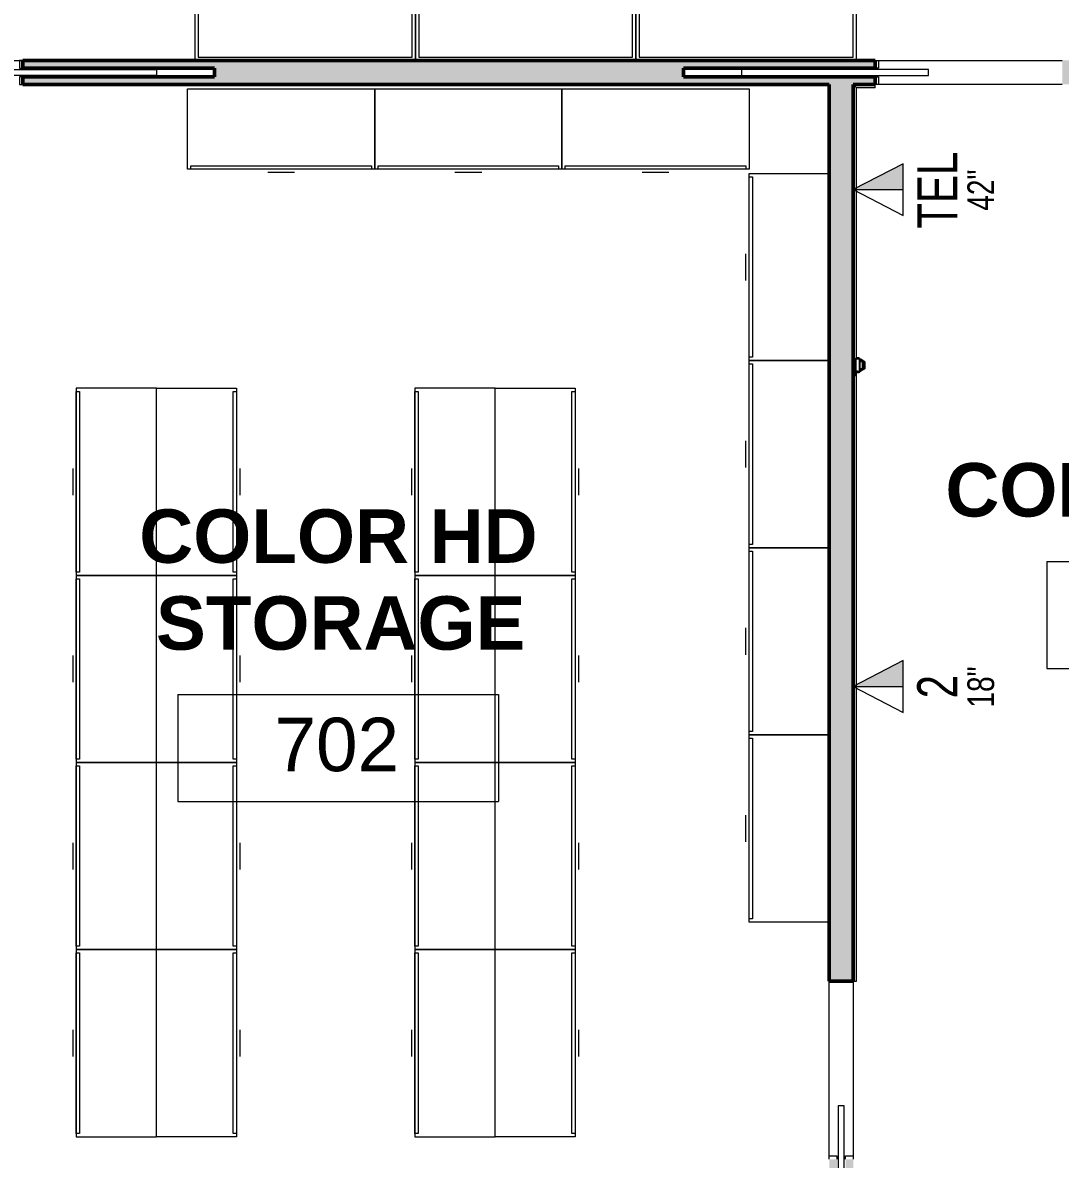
# Model space of a CAD drawing. Header units: inches. Extents: x -897 to 1409, y -1054 to 924.
# Drawn here: x 368.4 to 601.2, y 290.8 to 545.8 of the extents above; entities that cross this region are included whole.
import ezdxf

# ---------------------------------------------------------------- set-up
doc = ezdxf.new("R2010")
doc.units = ezdxf.units.IN
doc.header["$MEASUREMENT"] = 0
for name, color, linetype, lineweight in [('A-ANNO-NOTE', 131, 'Continuous', 9), ('A-AREA-IDEN', 2, 'Continuous', 9), ('A-DOOR', 31, 'Continuous', 13), ('A-DOOR-FRAM', 31, 'Continuous', 20), ('A-WALL-PATT', 111, 'Continuous', 13), ('I-FURN', 30, 'Continuous', 9), ('I-WALL', 2, 'Continuous', 13), ('Q-CASE', 31, 'Continuous', 9), ('Q-SPCQ', 91, 'Continuous', 13)]:
    doc.layers.add(name, color=color, linetype=linetype, lineweight=lineweight)
doc.styles.add('Arial', font='arial.ttf', dxfattribs={"width": 0.75, "height": 9})
doc.styles.add('Arial_1', font='arial.ttf', dxfattribs={"width": 0.75, "height": 6})
doc.styles.add('Arial_4', font='arial.ttf', dxfattribs={"height": 12})
doc.styles.add('Arial_B', font='arialbd.ttf', dxfattribs={"height": 12})

# ---------------------------------------------------------------- blocks, each defined once
blk = doc.blocks.new('Room Tag - Room Tag-84095-7TH FLOOR TELECOM PLAN')
at = {"layer": 'A-AREA-IDEN'}
for p, q in [((-0.375, -0.0625), (-0.375, -0.3125)), ((-0.375, -0.0625), (0.375, -0.0625)), ((0.375, -0.0625), (0.375, -0.3125)), ((-0.375, -0.3125), (0.375, -0.3125))]:
    blk.add_line(p, q, dxfattribs=at)
blk = doc.blocks.new('Single-Pocket - 40_ x 96_-4614891-7TH FLOOR TELECOM PLAN')
at = {"layer": 'A-DOOR', "color": 133, "lineweight": 20}
for p, q in [((-48, 0.6875), (-48, -0.6875)), ((-8, 0.6875), (-48, 0.6875)), ((-8, -0.6875), (-8, 0.6875)), ((-48, -0.6875), (-8, -0.6875))]:
    blk.add_line(p, q, dxfattribs=at)
at = {"layer": 'A-DOOR-FRAM', "color": 133}
for p, q in [((-20, 2.6875), (-19.25, 2.6875)), ((-19.25, 2.6875), (-19.25, 0.9625)), ((-19.25, 0.9625), (-20, 0.9625)), ((-20, -0.9625), (-19.25, -0.9625)), ((-19.25, -0.9625), (-19.25, -2.6875)), ((-19.25, -2.6875), (-20, -2.6875))]:
    blk.add_line(p, q, dxfattribs=at)
blk = doc.blocks.new('Single-Pocket - 42_ x 96_-4614893-7TH FLOOR TELECOM PLAN')
at = {"layer": 'A-DOOR', "color": 133, "lineweight": 20}
for p, q in [((-51, 0.6875), (-51, -0.6875)), ((-9, 0.6875), (-51, 0.6875)), ((-9, -0.6875), (-9, 0.6875)), ((-51, -0.6875), (-9, -0.6875))]:
    blk.add_line(p, q, dxfattribs=at)
at = {"layer": 'A-DOOR-FRAM', "color": 133}
for p, q in [((-21, 2.6875), (-20.25, 2.6875)), ((-20.25, 2.6875), (-20.25, 0.9625)), ((-20.25, 0.9625), (-21, 0.9625)), ((-21, -0.9625), (-20.25, -0.9625)), ((-20.25, -0.9625), (-20.25, -2.6875)), ((-20.25, -2.6875), (-21, -2.6875))]:
    blk.add_line(p, q, dxfattribs=at)
blk = doc.blocks.new('Single-Pocket - 42_ x 96_-4614894-7TH FLOOR TELECOM PLAN')
at = {"layer": 'A-DOOR', "color": 133, "lineweight": 20}
for p, q in [((-51, -0.6875), (-51, 0.6875)), ((-51, 0.6875), (-9, 0.6875)), ((-9, 0.6875), (-9, -0.6875)), ((-9, -0.6875), (-51, -0.6875))]:
    blk.add_line(p, q, dxfattribs=at)
at = {"layer": 'A-DOOR-FRAM', "color": 133}
for p, q in [((-20.25, 2.6875), (-21, 2.6875)), ((-20.25, 0.9625), (-20.25, 2.6875)), ((-21, 0.9625), (-20.25, 0.9625)), ((-20.25, -0.9625), (-21, -0.9625)), ((-20.25, -2.6875), (-20.25, -0.9625)), ((-21, -2.6875), (-20.25, -2.6875))]:
    blk.add_line(p, q, dxfattribs=at)
blk = doc.blocks.new('Generic Model Wood Closet - 2_-6__ x 4_-1 1_2__-3487227-7TH FLOOR TELECOM PLAN')
at = {"layer": 'Q-CASE', "color": 53}
for p, q in [((-24.75, 15), (-1.25, 22.76)), ((24.75, 15), (1.25, 22.76)), ((24.75, 15), (-24.75, 15)), ((-24.75, 15), (-24.75, -15)), ((24, 14.25), (-24, 14.25)), ((-24, 14.25), (-24, -14.25)), ((24, 14.25), (-24, 14.25)), ((-24, 14.25), (-24, -14.25)), ((24, -14.25), (24, 14.25)), ((24, -14.25), (24, 14.25)), ((24.75, -15), (24.75, 15)), ((-24.75, -15), (24.75, -15)), ((-24, -14.25), (24, -14.25)), ((-24, -14.25), (24, -14.25))]:
    blk.add_line(p, q, dxfattribs=at)
at = {"layer": 'Q-CASE', "color": 133, "lineweight": 20}
for p, q in [((0, 15), (-24.75, 15)), ((-24.75, 15), (-24.75, 14.25)), ((-24.75, 14.25), (-24, 14.25)), ((-24.75, 14.25), (-24.75, -15)), ((-24, 14.25), (-24.75, 14.25)), ((24.75, 15), (0, 15)), ((0, 15), (0, 14.25)), ((0, 14.25), (0, 15)), ((24, 14.25), (24.75, 14.25)), ((24.75, 14.25), (24, 14.25)), ((24.75, 14.25), (24.75, 15)), ((24.75, -15), (24.75, 14.25))]:
    blk.add_line(p, q, dxfattribs=at)
at = {"layer": 'Q-CASE', "color": 53}
for centre, start, end in [((-24.75, 15), 360, 18.2748), ((24.75, 15), 161.7252, 180)]:
    blk.add_arc(centre, 24.75, start, end, dxfattribs=at)
blk = doc.blocks.new('Cabinet File - Lateral 4 Drawer - 42_ x 18_ x 60_-V37-7TH FLOOR TELECOM PLAN')
at = {"layer": 'I-FURN', "color": 53}
for p, q in [((-10.09, 46.53), (-4.09, 46.53)), ((-28.09, 27.78), (-28.09, 45.78)), ((-28.09, 45.78), (13.91, 45.78)), ((-27.34, 45.78), (13.16, 45.78)), ((-27.34, 45.03), (-27.34, 45.78)), ((13.16, 45.03), (-27.34, 45.03)), ((13.16, 45.78), (13.16, 45.03)), ((13.91, 45.78), (13.91, 27.78)), ((13.91, 27.78), (-28.09, 27.78))]:
    blk.add_line(p, q, dxfattribs=at)
blk = doc.blocks.new('Cabinet File - Lateral 4 Drawer - 42_ x 18_ x 60_-3218930-7TH FLOOR TELECOM PLAN')
at = {"layer": 'I-FURN', "color": 53}
for p, q in [((-10.09, 46.53), (-4.09, 46.53)), ((-28.09, 27.78), (-28.09, 45.78)), ((-28.09, 45.78), (13.91, 45.78)), ((-27.34, 45.78), (13.16, 45.78)), ((-27.34, 45.03), (-27.34, 45.78)), ((13.16, 45.03), (-27.34, 45.03)), ((13.16, 45.78), (13.16, 45.03)), ((13.91, 45.78), (13.91, 27.78))]:
    blk.add_line(p, q, dxfattribs=at)
blk = doc.blocks.new('Cabinet File - Lateral 4 Drawer - 42_ x 18_ x 60_-2387364-7TH FLOOR TELECOM PLAN')
at = {"layer": 'I-FURN', "color": 53}
for p, q in [((-28.09, -27.78), (-28.09, -45.78)), ((13.91, -27.78), (-28.09, -27.78)), ((13.91, -45.78), (13.91, -27.78)), ((-28.09, -45.78), (13.91, -45.78)), ((-27.34, -45.03), (13.16, -45.03)), ((-27.34, -45.78), (-27.34, -45.03)), ((13.16, -45.78), (-27.34, -45.78)), ((13.16, -45.03), (13.16, -45.78)), ((-10.09, -46.53), (-4.09, -46.53))]:
    blk.add_line(p, q, dxfattribs=at)
blk = doc.blocks.new('Wall_mounted_phone_5550 - 11ZPHO02_dwg-3555878-7TH FLOOR TELECOM PLAN')
at = {"layer": 'Q-SPCQ', "lineweight": 9}
for p, q in [((1.47, -0.44), (1.47, 0)), ((-2.36, -0.03), (-2.48, -0.25)), ((-2.36, -0.47), (-2.48, -0.25)), ((-2.04, -0.25), (-2.48, -0.25)), ((-2.1, -0.03), (-2.36, -0.03)), ((-2.2, -0.03), (-2.36, -0.03)), ((-1.92, -0.03), (-2.36, -0.03)), ((-2.11, -0.47), (-2.36, -0.47)), ((-1.92, -0.47), (-2.36, -0.47)), ((-2.2, -0.03), (-1.74, -0.03)), ((-2.2, -0.47), (-2.11, -0.47)), ((-1.68, -0.47), (-2.11, -0.47)), ((-1.92, -0.03), (-2.04, -0.25)), ((-1.92, -0.47), (-2.04, -0.25)), ((-2.04, -0.25), (-1.47, -0.25)), ((-1.47, -0.03), (-1.92, -0.03)), ((-1.92, -0.47), (-1.68, -0.47)), ((-1.92, -0.47), (-1.52, -0.47)), ((-1.68, -0.47), (-1.53, -0.47)), ((-1.53, -0.47), (-1.66, -0.63)), ((-1.61, -0.58), (-1.66, -0.63)), ((-1.66, -1.25), (-1.66, -0.63)), ((-1.66, -0.63), (-1.53, -0.63)), ((-1.66, -1.31), (-1.66, -1.25)), ((-1.66, -1.25), (-1.53, -1.41)), ((-1.66, -1.25), (-1.53, -1.31)), ((-1.53, -1.44), (-1.66, -1.31)), ((-1.53, -1.44), (-1.66, -1.31)), ((-1.53, -0.47), (-1.47, -0.44)), ((1.53, -0.47), (-1.53, -0.47)), ((-1.53, -0.47), (-1.53, -0.63)), ((-1.53, -0.63), (1.53, -0.63)), ((-1.53, -1.31), (-1.53, -0.63)), ((1.53, -1.31), (-1.53, -1.31)), ((-1.53, -1.41), (-1.53, -1.31)), ((-1.53, -1.41), (-1.41, -1.33)), ((1.53, -1.41), (-1.53, -1.41)), ((-1.53, -1.44), (-1.53, -1.41)), ((-1.41, -1.44), (-1.53, -1.44)), ((-1.47, -0.44), (-1.47, 0)), ((1.47, -0.44), (-1.47, -0.44)), ((-1.41, -1.33), (-1.28, -0.63)), ((-1.34, -1.44), (-1.41, -1.44)), ((-1.34, -1.41), (-1.35, -1.56)), ((-1.3, -1.41), (-1.35, -1.56)), ((-1.34, -1.59), (-1.35, -1.56)), ((-1.33, -1.57), (-1.34, -1.69)), ((-1.34, -1.59), (-1.34, -1.61)), ((-1.34, -1.61), (-1.34, -1.62)), ((-1.34, -1.61), (-1.34, -1.62)), ((-1.34, -1.62), (-1.34, -1.69)), ((-1.34, -1.69), (-1.34, -1.62)), ((-0.8, -2.61), (-1.34, -1.69)), ((-0.75, -2.42), (-1.13, -1.41)), ((-1.13, -1.41), (-1.08, -1.54)), ((-0.75, -2.42), (-1.08, -1.54)), ((-0.89, -2.04), (-1.08, -1.54)), ((-1.03, -1.41), (-1, -1.52)), ((-0.85, -2.04), (-1, -1.52)), ((-0.77, -2.31), (-0.89, -2.04)), ((-0.71, -2.26), (-0.85, -2.04)), ((-0.8, -1.41), (-0.79, -1.51)), ((-0.8, -2.61), (-0.74, -2.53)), ((-0.69, -2.04), (-0.79, -1.51)), ((0.79, -1.51), (-0.79, -1.51)), ((-0.77, -2.31), (-0.71, -2.26)), ((0.77, -2.31), (-0.77, -2.31)), ((-0.77, -2.31), (-0.75, -2.42)), ((-0.75, -2.42), (-0.74, -2.53)), ((-0.74, -2.53), (0.74, -2.53)), ((-0.71, -2.26), (-0.59, -2.22)), ((-0.59, -2.22), (-0.69, -2.04)), ((0.69, -2.04), (-0.69, -2.04)), ((-0.59, -2.22), (0.59, -2.22)), ((0.59, -2.22), (0.69, -2.04)), ((0.71, -2.26), (0.59, -2.22)), ((0.69, -2.04), (0.79, -1.51)), ((0.71, -2.26), (0.85, -2.04)), ((0.77, -2.31), (0.71, -2.26)), ((0.75, -2.42), (0.74, -2.53)), ((0.8, -2.61), (0.74, -2.53)), ((0.75, -2.42), (1.13, -1.41)), ((0.75, -2.42), (1.08, -1.54)), ((0.77, -2.31), (0.75, -2.42)), ((0.77, -2.31), (0.89, -2.04)), ((0.8, -1.41), (0.79, -1.51)), ((0.8, -2.61), (1.34, -1.69)), ((0.85, -2.04), (1, -1.52)), ((0.89, -2.04), (1.08, -1.54)), ((1.03, -1.41), (1, -1.52)), ((1.13, -1.41), (1.08, -1.54)), ((1.41, -1.33), (1.28, -0.63)), ((1.3, -1.4), (1.35, -1.56)), ((1.33, -1.57), (1.34, -1.69)), ((1.34, -1.4), (1.35, -1.56)), ((1.34, -1.44), (1.41, -1.44)), ((1.34, -1.59), (1.35, -1.56)), ((1.34, -1.59), (1.34, -1.61)), ((1.34, -1.61), (1.34, -1.62)), ((1.34, -1.61), (1.34, -1.62)), ((1.34, -1.62), (1.34, -1.69)), ((1.34, -1.69), (1.34, -1.62)), ((1.53, -1.41), (1.41, -1.33)), ((1.41, -1.44), (1.53, -1.44)), ((1.53, -0.47), (1.47, -0.44)), ((1.53, -0.47), (1.66, -0.63)), ((1.53, -0.47), (1.53, -0.63)), ((1.53, -1.31), (1.53, -0.63)), ((1.53, -0.63), (1.66, -0.63)), ((1.53, -1.41), (1.66, -1.25)), ((1.66, -1.25), (1.53, -1.31)), ((1.53, -1.44), (1.66, -1.31)), ((1.53, -1.44), (1.66, -1.31)), ((1.53, -1.41), (1.53, -1.31)), ((1.53, -1.44), (1.53, -1.41)), ((1.61, -0.58), (1.66, -0.63)), ((1.66, -1.25), (1.66, -0.63)), ((1.66, -1.31), (1.66, -1.25)), ((0.8, -2.61), (-0.8, -2.61))]:
    blk.add_line(p, q, dxfattribs=at)
blk = doc.blocks.new('Wall_mounted_phone_5550 - Wall_mounted_phone_5550-3555884-7TH FLOOR TELECOM PLAN')
blk.add_blockref('Wall_mounted_phone_5550 - 11ZPHO02_dwg-3555878-7TH FLOOR TELECOM PLAN', (0, 0))

msp = doc.modelspace()

# ---------------------------------------------------------------- hatches: boundary and pattern name
at = {"layer": 'A-ANNO-NOTE'}
for points in [[(566.03, 508.38), (566.03, 514.19), (554.78, 508.38)], [(566.03, 396.87), (566.03, 402.68), (554.78, 396.87)]]:
    msp.add_hatch(color=256, dxfattribs=at).paths.add_polyline_path(points, flags=0)
at = {"layer": 'A-WALL-PATT'}
h = msp.add_hatch(color=253, dxfattribs=at)
h.paths.add_polyline_path([(615.18, 532.01), (615.18, 537.38), (601.68, 537.38), (601.68, 532.01), (608.65, 532.01)], flags=0)
h.paths.add_polyline_path([(549.41, 532.01), (559.68, 532.01), (559.68, 533.73), (516.68, 533.73), (516.68, 535.66), (559.68, 535.66), (559.68, 537.38), (368.42, 537.38), (368.42, 535.66), (411.42, 535.66), (411.42, 533.73), (368.42, 533.73), (368.42, 532.01), (533.41, 532.01)], flags=0)
h.paths.add_polyline_path([(326.42, 532.01), (326.42, 537.38), (317.04, 537.38), (317.04, 532.01), (322.42, 532.01)], flags=0)
h = msp.add_hatch(color=253, dxfattribs=at)
h.paths.add_polyline_path([(554.78, 47.38), (554.78, 290.76), (553.06, 290.76), (553.06, 249.76), (551.13, 249.76), (551.13, 290.76), (549.41, 290.76), (549.41, 47.38)], flags=0)
h.paths.add_polyline_path([(554.78, 330.76), (554.78, 532.01), (549.41, 532.01), (549.41, 330.76)], flags=0)

# ---------------------------------------------------------------- linework, layer by layer
at = {"layer": 'A-ANNO-NOTE'}
for p, q in [((566.03, 514.19), (554.78, 508.38)), ((566.03, 508.38), (566.03, 514.19)), ((554.78, 508.38), (566.03, 508.38)), ((566.03, 402.68), (554.78, 396.87)), ((566.03, 396.87), (566.03, 402.68)), ((554.78, 396.87), (566.03, 396.87))]:
    msp.add_line(p, q, dxfattribs=at)
at = {"layer": 'A-ANNO-NOTE', "lineweight": 20}
for p, q in [((566.03, 514.19), (554.78, 508.38)), ((566.03, 502.57), (566.03, 514.19)), ((554.78, 508.38), (566.03, 502.57)), ((566.03, 402.68), (554.78, 396.87)), ((566.03, 391.06), (566.03, 402.68)), ((554.78, 396.87), (566.03, 391.06))]:
    msp.add_line(p, q, dxfattribs=at)
at = {"layer": 'A-WALL-PATT', "lineweight": 9}
for p, q in [((554.78, 532.01), (555.53, 531.26)), ((555.53, 531.26), (554.78, 532.01)), ((555.53, 470.62), (555.53, 531.26)), ((559.68, 531.26), (555.53, 531.26)), ((559.68, 531.26), (559.68, 532.01)), ((555.53, 330.76), (555.53, 467.3)), ((554.78, 330.76), (555.53, 330.76))]:
    msp.add_line(p, q, dxfattribs=at)
at = {"layer": 'I-WALL', "color": 253}
for p, q in [((326.42, 537.38), (368.42, 537.38)), ((559.68, 537.38), (601.68, 537.38)), ((601.68, 532.01), (559.68, 532.01)), ((549.41, 290.76), (549.41, 330.76)), ((554.78, 330.76), (554.78, 290.76))]:
    msp.add_line(p, q, dxfattribs=at)
at = {"layer": 'I-WALL', "color": 213, "lineweight": 50}
for p, q in [((559.68, 537.38), (368.42, 537.38)), ((368.42, 537.38), (368.42, 535.66)), ((559.68, 535.66), (559.68, 537.38)), ((368.42, 535.66), (411.42, 535.66)), ((411.42, 533.73), (368.42, 533.73)), ((368.42, 533.73), (368.42, 532.01)), ((411.42, 535.66), (411.42, 533.73)), ((516.68, 533.73), (516.68, 535.66)), ((516.68, 535.66), (559.68, 535.66)), ((559.68, 533.73), (516.68, 533.73)), ((559.68, 532.01), (559.68, 533.73)), ((368.42, 532.01), (549.41, 532.01)), ((549.41, 532.01), (549.41, 330.76)), ((554.78, 330.76), (554.78, 532.01)), ((554.78, 532.01), (559.68, 532.01)), ((549.41, 330.76), (554.78, 330.76))]:
    msp.add_line(p, q, dxfattribs=at)

# ---------------------------------------------------------------- block references
at = {"color": 53, "lineweight": 9}
for name, p in [('Generic Model Wood Closet - 2_-6__ x 4_-1 1_2__-3487227-7TH FLOOR TELECOM PLAN', (431.78, 552.38)), ('Generic Model Wood Closet - 2_-6__ x 4_-1 1_2__-3487227-7TH FLOOR TELECOM PLAN', (481.28, 552.38)), ('Generic Model Wood Closet - 2_-6__ x 4_-1 1_2__-3487227-7TH FLOOR TELECOM PLAN', (530.78, 552.38)), ('Single-Pocket - 42_ x 96_-4614893-7TH FLOOR TELECOM PLAN', (580.68, 534.69))]:
    msp.add_blockref(name, p, dxfattribs=at)
for name, p, rotation in [('Single-Pocket - 42_ x 96_-4614894-7TH FLOOR TELECOM PLAN', (347.42, 534.69), 180), ('Cabinet File - Lateral 4 Drawer - 42_ x 18_ x 60_-V37-7TH FLOOR TELECOM PLAN', (419.32, 558.79), 180), ('Cabinet File - Lateral 4 Drawer - 42_ x 18_ x 60_-V37-7TH FLOOR TELECOM PLAN', (461.32, 558.79), 180), ('Cabinet File - Lateral 4 Drawer - 42_ x 18_ x 60_-V37-7TH FLOOR TELECOM PLAN', (503.32, 558.79), 180), ('Cabinet File - Lateral 4 Drawer - 42_ x 18_ x 60_-3218930-7TH FLOOR TELECOM PLAN', (577.19, 498.09), 90.00000000000007), ('Cabinet File - Lateral 4 Drawer - 42_ x 18_ x 60_-3218930-7TH FLOOR TELECOM PLAN', (577.19, 456.09), 90.00000000000007), ('Wall_mounted_phone_5550 - Wall_mounted_phone_5550-3555884-7TH FLOOR TELECOM PLAN', (554.78, 468.96), 89.99999999999967), ('Cabinet File - Lateral 4 Drawer - 42_ x 18_ x 60_-2387364-7TH FLOOR TELECOM PLAN', (426.2, 435.72), 269.9999999999995), ('Cabinet File - Lateral 4 Drawer - 42_ x 18_ x 60_-V37-7TH FLOOR TELECOM PLAN', (370.63, 435.72), 269.9999999999997), ('Cabinet File - Lateral 4 Drawer - 42_ x 18_ x 60_-2387364-7TH FLOOR TELECOM PLAN', (502.2, 435.72), 269.9999999999995), ('Cabinet File - Lateral 4 Drawer - 42_ x 18_ x 60_-V37-7TH FLOOR TELECOM PLAN', (446.63, 435.72), 269.9999999999997), ('Cabinet File - Lateral 4 Drawer - 42_ x 18_ x 60_-3218930-7TH FLOOR TELECOM PLAN', (577.19, 414.09), 90.00000000000007), ('Cabinet File - Lateral 4 Drawer - 42_ x 18_ x 60_-2387364-7TH FLOOR TELECOM PLAN', (426.2, 393.72), 269.9999999999995), ('Cabinet File - Lateral 4 Drawer - 42_ x 18_ x 60_-V37-7TH FLOOR TELECOM PLAN', (370.63, 393.72), 269.9999999999997), ('Cabinet File - Lateral 4 Drawer - 42_ x 18_ x 60_-2387364-7TH FLOOR TELECOM PLAN', (502.2, 393.72), 269.9999999999995), ('Cabinet File - Lateral 4 Drawer - 42_ x 18_ x 60_-V37-7TH FLOOR TELECOM PLAN', (446.63, 393.72), 269.9999999999997), ('Cabinet File - Lateral 4 Drawer - 42_ x 18_ x 60_-3218930-7TH FLOOR TELECOM PLAN', (577.19, 372.09), 90.00000000000007), ('Cabinet File - Lateral 4 Drawer - 42_ x 18_ x 60_-2387364-7TH FLOOR TELECOM PLAN', (426.2, 351.72), 269.9999999999995), ('Cabinet File - Lateral 4 Drawer - 42_ x 18_ x 60_-V37-7TH FLOOR TELECOM PLAN', (370.63, 351.72), 269.9999999999997), ('Cabinet File - Lateral 4 Drawer - 42_ x 18_ x 60_-2387364-7TH FLOOR TELECOM PLAN', (502.2, 351.72), 269.9999999999995), ('Cabinet File - Lateral 4 Drawer - 42_ x 18_ x 60_-V37-7TH FLOOR TELECOM PLAN', (446.63, 351.72), 269.9999999999997), ('Cabinet File - Lateral 4 Drawer - 42_ x 18_ x 60_-2387364-7TH FLOOR TELECOM PLAN', (426.2, 309.72), 269.9999999999995), ('Cabinet File - Lateral 4 Drawer - 42_ x 18_ x 60_-V37-7TH FLOOR TELECOM PLAN', (370.63, 309.72), 269.9999999999997), ('Cabinet File - Lateral 4 Drawer - 42_ x 18_ x 60_-2387364-7TH FLOOR TELECOM PLAN', (502.2, 309.72), 269.9999999999995), ('Cabinet File - Lateral 4 Drawer - 42_ x 18_ x 60_-V37-7TH FLOOR TELECOM PLAN', (446.63, 309.72), 269.9999999999997), ('Single-Pocket - 40_ x 96_-4614891-7TH FLOOR TELECOM PLAN', (552.1, 310.76), 89.99999999999993)]:
    msp.add_blockref(name, p, dxfattribs=dict(at, rotation=rotation))
at = {"layer": 'A-AREA-IDEN', "xscale": 95.99999999999994, "yscale": 95.99999999999994, "zscale": 95.99999999999994}
for p in [(634.22, 430.93), (439.19, 401.04)]:
    msp.add_blockref('Room Tag - Room Tag-84095-7TH FLOOR TELECOM PLAN', p, dxfattribs=at)

# ---------------------------------------------------------------- texts
at = {"layer": 'A-ANNO-NOTE', "attachment_point": 1, "rotation": 90}
for s, insert, char_height, width, style in [('TEL', (569.15, 499.62), 9, 21.1343, 'Arial'), ('42"', (580.4, 503.66), 6, 11.3625, 'Arial_1'), ('18"', (580.4, 392.14), 6, 11.3625, 'Arial_1'), ('2', (569.15, 394.21), 9, 6.363, 'Arial')]:
    msp.add_mtext(s, dxfattribs=dict(at, insert=insert, char_height=char_height, width=width, style=style))
at = {"layer": 'A-AREA-IDEN', "char_height": 12, "attachment_point": 1}
for s, insert, width, style in [('COLOR ROOM', (575.47, 447.01), 142.107, 'Arial_B'), ('COLOR HD', (394.57, 436.62), 107.868, 'Arial_B'), ('STORAGE', (398.32, 417.12), 99.081, 'Arial_B'), ('702', (424.91, 389.86), 33.633, 'Arial_4')]:
    msp.add_mtext(s, dxfattribs=dict(at, insert=insert, width=width, style=style))

doc.saveas('drawing.dxf')
